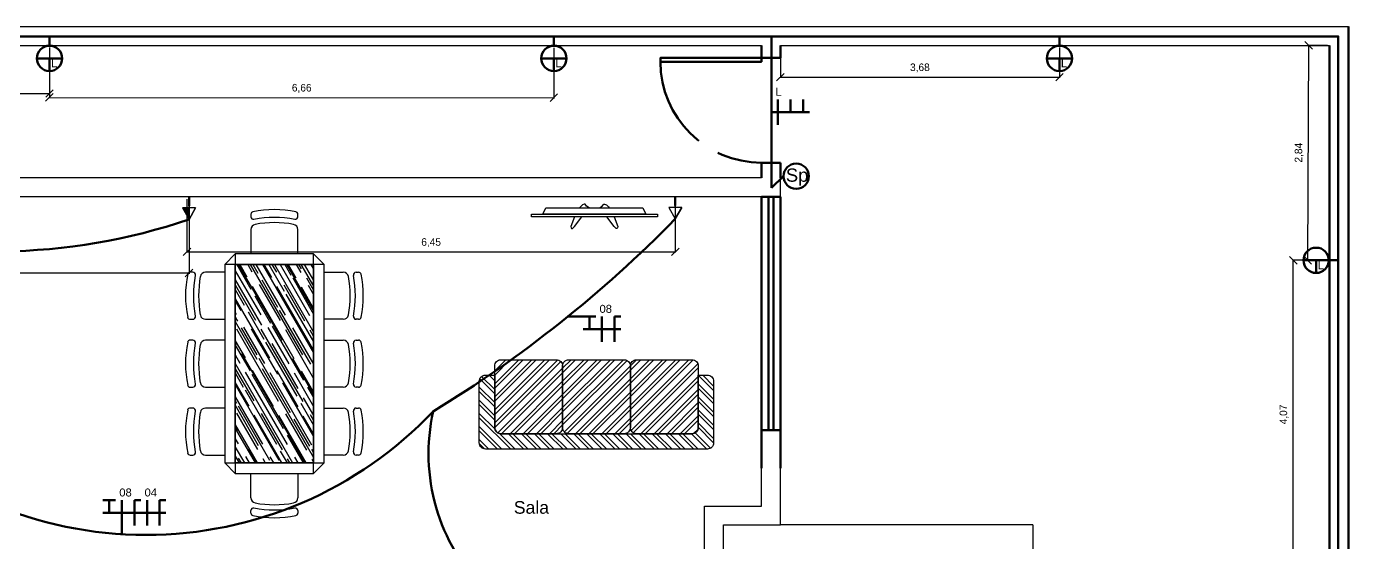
# Model space of a CAD drawing. Header units: millimetres. Extents: x 396 to 499, y 2220 to 2260.
# Drawn here: x 481.5 to 498.95, y 2253.13 to 2259.95 of the extents above; entities that cross this region are included whole.
import ezdxf

# ---------------------------------------------------------------- set-up
doc = ezdxf.new("R2010")
doc.units = ezdxf.units.MM
doc.linetypes.add('ACAD_ISO02W100', pattern=[15, 12, -3])
for name, color, linetype in [('Cotas_', 3, 'Continuous'), ('Elétrica', 1, 'Continuous'), ('Fiação', 6, 'Continuous'), ('Janelas', 5, 'Continuous'), ('LEGENDAS', 7, 'Continuous'), ('MOBILIA', 254, 'Continuous'), ('Paredes', 2, 'Continuous'), ('Portas', 4, 'Continuous'), ('Telhado', 7, 'Continuous'), ('Texto', 3, 'Continuous')]:
    doc.layers.add(name, color=color, linetype=linetype)
doc.styles.add('Annotative', font='txt')
doc.styles.get("Standard").update_dxf_attribs({"font": 'arial.ttf'})
doc.dimstyles.new('Cópia de Cotas internas', dxfattribs={"dimtxt": 0.1, "dimasz": 0.1, "dimexe": 0.01, "dimexo": 0.03, "dimgap": 0.0625, "dimtad": 1, "dimzin": 1, "dimtxsty": 'Annotative', "dimblk": 'OBLIQUE', "dimcen": 2.5, "dimadec": 0, "dimazin": 0, "dimtfac": 1, "dimtmove": 0, "dimatfit": 3, "dimfxl": 1, "dimarcsym": 0})

# ---------------------------------------------------------------- blocks, each defined once
blk = doc.blocks.new('*X2')
at = {"color": 0}
for p, q in [((60, -103.9), (144.7, -55)), ((60, -92.4), (124.7, -55)), ((60, -80.8), (104.7, -55)), ((60, -57.7), (64.7, -55)), ((60, -67.1), (80.9, -55)), ((60, -63.9), (75.3, -55)), ((60, -56.1), (61.9, -55)), ((60, -87.1), (109, -58.8)), ((72.7, -61.9), (84.7, -55)), ((73, -74.9), (107.5, -55)), ((79.8, -60.2), (88.7, -55)), ((81.1, -90.4), (142.3, -55)), ((81.4, -67), (102.1, -55)), ((88.4, -81.4), (134.1, -55)), ((103.7, -88), (155.6, -58)), ((120.8, -75.2), (155.4, -55.2)), ((122.4, -82), (169.1, -55)), ((122.7, -58.6), (128.9, -55)), ((149.7, -75.2), (184.7, -55)), ((159.5, -104.2), (244.7, -55)), ((162.1, -66.8), (182.5, -55)), ((163.4, -97), (232.7, -57)), ((163.7, -55.6), (164.7, -55)), ((163.7, -73.6), (195.9, -55)), ((173.5, -84.6), (224.7, -55)), ((177.4, -60.7), (187.3, -55)), ((187.6, -64.9), (204.7, -55)), ((192.7, -67.2), (213.9, -55)), ((203.1, -81.8), (237.8, -61.8)), ((203.5, -58.4), (209.3, -55)), ((204.7, -88.6), (250, -62.5)), ((205.1, -65.2), (222.7, -55)), ((208.1, -73.8), (234, -58.8)), ((236.9, -57.1), (240.5, -55)), ((246.4, -56.8), (249.5, -55)), ((60, -115.5), (146.4, -65.6)), ((60, -69.3), (64.1, -66.9)), ((60, -71.6), (67.7, -67.2)), ((60, -79.3), (72.7, -72)), ((79.4, -83.6), (114.1, -63.6)), ((80.7, -113.8), (150, -73.8)), ((119, -94.5), (170.9, -64.5)), ((122, -105.4), (191.3, -65.4)), ((134.3, -101), (186.2, -71)), ((135.6, -94.9), (178.9, -69.9)), ((145.4, -123.9), (250, -63.5)), ((154.8, -130), (250, -75.1)), ((161.8, -90.2), (196.4, -70.2)), ((223.4, -80.3), (249.3, -65.3)), ((244.5, -73.4), (250, -70.2)), ((60, -82.4), (70.2, -76.6)), ((60, -110.3), (108.6, -82.2)), ((60, -97.8), (85.5, -83.1)), ((60, -127), (132.4, -85.2)), ((79.1, -107), (113.7, -87)), ((120.4, -98.6), (155.1, -78.6)), ((149.6, -107.5), (201.6, -77.5)), ((163, -120.4), (232.3, -80.4)), ((164.9, -114), (216.9, -84)), ((174.8, -130), (247.2, -88.2)), ((202.8, -105.2), (237.4, -85.2)), ((204.4, -112), (250, -85.7)), ((238.7, -86.8), (250, -80.3)), ((246.1, -80.2), (250, -77.9)), ((60, -94.8), (67.3, -90.6)), ((60, -102.5), (72.4, -95.4)), ((74.8, -104.6), (100.8, -89.6)), ((90.1, -111.1), (116.1, -96.1)), ((92.8, -130), (149.6, -97.2)), ((121.6, -114.6), (164.9, -89.6)), ((121.7, -128.8), (191, -88.8)), ((161.4, -113.6), (196.1, -93.6)), ((180.2, -120.5), (232.2, -90.5)), ((195.5, -127.1), (247.5, -97.1)), ((244.1, -96.8), (250, -93.4)), ((245.7, -103.6), (250, -101.2)), ((60, -113.2), (68.3, -108.4)), ((66, -130), (108.3, -105.6)), ((74.8, -130), (118.3, -104.9)), ((79.4, -130), (113.4, -110.4)), ((105.4, -117.6), (131.4, -102.6)), ((114.8, -130), (150.8, -109.2)), ((120.1, -122), (154.7, -102)), ((120.8, -124.2), (146.7, -109.2)), ((159.8, -130), (190.6, -112.2)), ((186.6, -130), (232, -103.8)), ((194.8, -130), (233.2, -107.9)), ((202.4, -128.6), (237.1, -108.6)), ((213.4, -130), (250, -108.9)), ((217, -130), (250, -111)), ((236.4, -117.5), (250, -109.7)), ((60, -118), (67, -114)), ((60, -128.5), (83.6, -114.9)), ((60, -125.7), (72, -118.8)), ((84, -130), (99, -121.4)), ((94.8, -130), (104.2, -124.6)), ((133, -130), (149.3, -120.6)), ((137.2, -130), (162, -115.7)), ((146.4, -130), (154.4, -125.4)), ((163.8, -130), (177.4, -122.2)), ((173.2, -130), (195.7, -117)), ((234.8, -130), (250, -121.2)), ((243.6, -130), (250, -126.3)), ((243.8, -120.2), (250, -116.6)), ((245.4, -127), (250, -124.4)), ((106.2, -130), (108, -129)), ((110.6, -130), (114.3, -127.9)), ((134.8, -130), (136.8, -128.9)), ((190.4, -130), (192.7, -128.7)), ((214.8, -130), (219.1, -127.5)), ((226.8, -130), (231.6, -127.2))]:
    blk.add_line(p, q, dxfattribs=at)
blk = doc.blocks.new('A$C4ef931ff')
at = {"layer": 'MOBILIA'}
for p, q in [((-2, 161), (-2, 163.4)), ((43, 163.4), (43, 161)), ((63, 161), (63, 163.4)), ((108, 163.4), (108, 161)), ((128, 161), (128, 163.4)), ((173, 163.4), (173, 161)), ((-2, 130.4), (-2, 148.8)), ((43, 148.8), (43, 130.4)), ((63, 130.4), (63, 148.8)), ((108, 148.8), (108, 130.4)), ((128, 130.4), (128, 148.8)), ((173, 148.8), (173, 130.4)), ((-9.5, 130.4), (-9.5, 35.4)), ((180.5, 35.4), (180.5, 130.4)), ((190.5, 120.4), (-19.5, 120.4)), ((-55.1, 105.4), (-57.5, 105.4)), ((-19.5, 105.4), (-42.9, 105.4)), ((190.5, 105.4), (213.9, 105.4)), ((226.1, 105.4), (228.5, 105.4)), ((-57.5, 60.4), (-55.1, 60.4)), ((-42.9, 60.4), (-19.5, 60.4)), ((213.9, 60.4), (190.5, 60.4)), ((228.5, 60.4), (226.1, 60.4)), ((-19.5, 45.4), (190.5, 45.4)), ((-2, 35.4), (-2, 17)), ((43, 17), (43, 35.4)), ((63, 35.4), (63, 17)), ((108, 17), (108, 35.4)), ((128, 35.4), (128, 17)), ((173, 17), (173, 35.4)), ((-2, 4.9), (-2, 2.4)), ((43, 2.4), (43, 4.9)), ((63, 4.9), (63, 2.4)), ((108, 2.4), (108, 4.9)), ((128, 4.9), (128, 2.4)), ((173, 2.4), (173, 4.9))]:
    blk.add_line(p, q, dxfattribs=at)
for points in [[(-19.5, 120.4), (-19.5, 45.4), (-9.5, 35.4), (180.5, 35.4), (190.5, 45.4), (190.5, 120.4), (180.5, 130.4), (-9.5, 130.4)], [(-9.5, 120.4), (180.5, 120.4), (180.5, 45.4), (-9.5, 45.4)]]:
    blk.add_lwpolyline(points, close=True, dxfattribs=at)
for centre, radius, start, end in [((0.5, 163.4), 2.5, 101.537, 180), ((20.5, 65.4), 102.5, 78.463, 101.537), ((40.5, 163.4), 2.5, 0, 78.463), ((65.5, 163.4), 2.5, 101.537, 180), ((85.5, 65.4), 102.5, 78.463, 101.537), ((105.5, 163.4), 2.5, 0, 78.463), ((130.5, 163.4), 2.5, 101.537, 180), ((150.5, 65.4), 102.5, 78.463, 101.537), ((170.5, 163.4), 2.5, 0, 78.463), ((0.5, 161), 2.5, 180, 280.9806), ((3, 148.8), 5, 100.3399, 180), ((20.5, 57.9), 102.5, 79.0194, 100.9806), ((20.5, 52.9), 102.5, 79.6601, 100.3399), ((38, 148.8), 5, 0, 79.6601), ((40.5, 161), 2.5, 259.0194, 0), ((65.5, 161), 2.5, 180, 280.9806), ((68, 148.8), 5, 100.3399, 180), ((85.5, 57.9), 102.5, 79.0194, 100.9806), ((85.5, 52.9), 102.5, 79.6601, 100.3399), ((103, 148.8), 5, 0, 79.6601), ((105.5, 161), 2.5, 259.0194, 0), ((130.5, 161), 2.5, 180, 280.9806), ((133, 148.8), 5, 100.3399, 180), ((150.5, 57.9), 102.5, 79.0194, 100.9806), ((150.5, 52.9), 102.5, 79.6601, 100.3399), ((168, 148.8), 5, 0, 79.6601), ((170.5, 161), 2.5, 259.0194, 0), ((40.5, 82.9), 102.5, 168.463, 191.537), ((-57.5, 102.9), 2.5, 90, 168.463), ((-55.1, 102.9), 2.5, 349.0194, 90), ((48, 82.9), 102.5, 169.0194, 190.9806), ((53, 82.9), 102.5, 169.6601, 190.3399), ((-42.9, 100.4), 5, 90, 169.6601), ((213.9, 100.4), 5, 10.3399, 90), ((118, 82.9), 102.5, 349.6601, 10.3399), ((226.1, 102.9), 2.5, 90, 190.9806), ((123, 82.9), 102.5, 349.0194, 10.9806), ((228.5, 102.9), 2.5, 11.537, 90), ((130.5, 82.9), 102.5, 348.463, 11.537), ((-55.1, 62.9), 2.5, 270, 10.9806), ((-42.9, 65.4), 5, 190.3399, 270), ((213.9, 65.4), 5, 270, 349.6601), ((226.1, 62.9), 2.5, 169.0194, 270), ((-57.5, 62.9), 2.5, 191.537, 270), ((228.5, 62.9), 2.5, 270, 348.463), ((3, 17), 5, 180, 259.6601), ((38, 17), 5, 280.3399, 0), ((68, 17), 5, 180, 259.6601), ((103, 17), 5, 280.3399, 0), ((133, 17), 5, 180, 259.6601), ((168, 17), 5, 280.3399, 0), ((0.5, 4.9), 2.5, 79.0194, 180), ((0.5, 2.4), 2.5, 180, 258.463), ((20.5, 100.4), 102.5, 258.463, 281.537), ((20.5, 107.9), 102.5, 259.0194, 280.9806), ((20.5, 112.9), 102.5, 259.6601, 280.3399), ((40.5, 4.9), 2.5, 0, 100.9806), ((40.5, 2.4), 2.5, 281.537, 0), ((65.5, 4.9), 2.5, 79.0194, 180), ((65.5, 2.4), 2.5, 180, 258.463), ((85.5, 100.4), 102.5, 258.463, 281.537), ((85.5, 107.9), 102.5, 259.0194, 280.9806), ((85.5, 112.9), 102.5, 259.6601, 280.3399), ((105.5, 4.9), 2.5, 0, 100.9806), ((105.5, 2.4), 2.5, 281.537, 0), ((130.5, 4.9), 2.5, 79.0194, 180), ((130.5, 2.4), 2.5, 180, 258.463), ((150.5, 100.4), 102.5, 258.463, 281.537), ((150.5, 107.9), 102.5, 259.0194, 280.9806), ((150.5, 112.9), 102.5, 259.6601, 280.3399), ((170.5, 4.9), 2.5, 0, 100.9806), ((170.5, 2.4), 2.5, 281.537, 0)]:
    blk.add_arc(centre, radius, start, end, dxfattribs=at)
blk.add_blockref('*X2', (-69.5, 175.4), dxfattribs=at)
blk = doc.blocks.new('*X4')
at = {"color": 0}
for p, q in [((-80, -55.4), (-37.1, -12.5)), ((-80, -44.7), (-47.8, -12.5)), ((-80, -34.1), (-58.4, -12.5)), ((-80, -23.5), (-69, -12.5)), ((-80, -58.9), (-33.6, -12.5)), ((-80, -48.3), (-44.2, -12.5)), ((-80, -37.7), (-54.8, -12.5)), ((-80, -27.1), (-65.4, -12.5)), ((-80, -66), (-27.3, -13.3)), ((-79.9, -16.3), (-76.2, -12.6)), ((-79.7, -69.2), (-25.6, -15.1)), ((-25, -53.4), (15.9, -12.5)), ((-25, -42.8), (5.3, -12.5)), ((-25, -32.2), (-5.3, -12.5)), ((-25, -21.6), (-15.9, -12.5)), ((-25, -56.9), (19.4, -12.5)), ((-25, -46.3), (8.8, -12.5)), ((-25, -35.7), (-1.8, -12.5)), ((-25, -25.1), (-12.4, -12.5)), ((-25, -64), (26.3, -12.7)), ((-25, -67.5), (28.5, -14)), ((-22.3, -71.9), (30, -19.6)), ((30, -19.6), (37.1, -12.5)), ((30, -30.2), (47.7, -12.5)), ((30, -40.8), (58.3, -12.5)), ((30, -51.4), (68.9, -12.5)), ((30, -62), (79.5, -12.5)), ((30, -23.1), (40.6, -12.5)), ((30, -33.7), (51.2, -12.5)), ((30, -44.3), (61.8, -12.5)), ((30, -55), (72.5, -12.5)), ((30, -65.6), (82.4, -13.1)), ((31.5, -71.1), (85, -17.6)), ((33.8, -72.4), (85, -21.2)), ((-75.9, -72.4), (-25, -21.6)), ((-72.4, -72.5), (-25, -25.1)), ((-19.4, -72.5), (30, -23.1)), ((-12.3, -72.5), (30, -30.2)), ((40.7, -72.5), (85, -28.2)), ((44.3, -72.5), (85, -31.8)), ((-65.3, -72.5), (-25, -32.2)), ((-61.8, -72.5), (-25, -35.7)), ((-54.7, -72.5), (-25, -42.8)), ((-8.8, -72.5), (30, -33.7)), ((-1.7, -72.5), (30, -40.8)), ((51.3, -72.5), (85, -38.8)), ((54.9, -72.5), (85, -42.4)), ((-51.2, -72.5), (-25, -46.3)), ((-44.1, -72.5), (-25, -53.4)), ((1.8, -72.5), (30, -44.3)), ((8.9, -72.5), (30, -51.4)), ((62, -72.5), (85, -49.5)), ((65.5, -72.5), (85, -53)), ((-40.6, -72.5), (-25, -56.9)), ((-33.5, -72.5), (-25, -64)), ((12.5, -72.5), (30, -55)), ((19.5, -72.5), (30, -62)), ((72.6, -72.5), (85, -60.1)), ((76.1, -72.5), (85, -63.6)), ((-30, -72.5), (-25, -67.5)), ((23.1, -72.5), (30, -65.6))]:
    blk.add_line(p, q, dxfattribs=at)
blk = doc.blocks.new('*X5')
at = {"color": 0}
for p, q in [((-74.6, -12.5), (-87.1, 0)), ((-67.5, -12.5), (-80, 0)), ((-64, -12.5), (-76.5, 0)), ((-56.9, -12.5), (-69.4, 0)), ((-53.4, -12.5), (-65.9, 0)), ((-46.3, -12.5), (-58.8, 0)), ((-42.8, -12.5), (-55.3, 0)), ((-35.7, -12.5), (-48.2, 0)), ((-32.2, -12.5), (-44.7, 0)), ((-25.1, -12.5), (-37.6, 0)), ((-21.6, -12.5), (-34.1, 0)), ((-14.5, -12.5), (-27, 0)), ((-10.9, -12.5), (-23.4, 0)), ((-3.9, -12.5), (-16.4, 0)), ((-0.3, -12.5), (-12.8, 0)), ((6.7, -12.5), (-5.8, 0)), ((10.3, -12.5), (-2.2, 0)), ((17.3, -12.5), (4.8, 0)), ((20.9, -12.5), (8.4, 0)), ((27.9, -12.5), (15.4, 0)), ((31.5, -12.5), (19, 0)), ((38.6, -12.5), (26.1, 0)), ((42.1, -12.5), (29.6, 0)), ((49.2, -12.5), (36.7, 0)), ((52.7, -12.5), (40.2, 0)), ((59.8, -12.5), (47.3, 0)), ((63.3, -12.5), (50.8, 0)), ((70.4, -12.5), (57.9, 0)), ((73.9, -12.5), (61.4, 0)), ((81.1, -12.6), (68.5, 0)), ((97.5, -25.5), (72, 0)), ((97.5, -18.4), (79.1, 0)), ((97.5, -14.9), (82.6, 0)), ((97.5, -7.8), (89.7, 0)), ((-80, -17.7), (-92.5, -5.2)), ((-80, -21.2), (-92.5, -8.7)), ((-77.5, -13.2), (-90, -0.7)), ((97.4, -4.2), (93.3, -0.1)), ((-80, -28.3), (-92.5, -15.8)), ((-80, -31.8), (-92.5, -19.3)), ((97.5, -29), (84.9, -16.4)), ((-80, -38.9), (-92.5, -26.4)), ((-80, -42.4), (-92.5, -29.9)), ((97.5, -36.1), (85, -23.6)), ((97.5, -39.6), (85, -27.1)), ((-80, -49.5), (-92.5, -37)), ((-80, -53), (-92.5, -40.5)), ((97.5, -46.7), (85, -34.2)), ((97.5, -50.2), (85, -37.7)), ((-80.1, -60), (-92.5, -47.6)), ((-83.7, -60), (-92.5, -51.2)), ((97.1, -56.9), (85, -44.8)), ((95.6, -58.9), (85, -48.3)), ((89.6, -60), (85, -55.4)), ((86.1, -60), (85, -58.9))]:
    blk.add_line(p, q, dxfattribs=at)
blk = doc.blocks.new('A$C48d46b4c')
at = {"layer": 'MOBILIA'}
for points in [[(-5, 12.5), (-12.5, 12.5, -0.414214), (-17.5, 17.5), (-17.5, 67.5, -0.414214), (-12.5, 72.5), (167.5, 72.5, -0.414214), (172.5, 67.5), (172.5, 17.5, -0.414214), (167.5, 12.5), (160, 12.5), (160, 55, 0.414214), (155, 60), (0, 60, 0.414214), (-5, 55)], [(0, 60), (45, 60, -0.414214), (50, 55), (50, 5, -0.414214), (45, 0), (0, 0, -0.414214), (-5, 5), (-5, 55, -0.414214)], [(55, 60), (100, 60, -0.414214), (105, 55), (105, 5, -0.414214), (100, 0), (55, 0, -0.414214), (50, 5), (50, 55, -0.414214)], [(110, 60), (155, 60, -0.414214), (160, 55), (160, 5, -0.414214), (155, 0), (110, 0, -0.414214), (105, 5), (105, 55, -0.414214)]]:
    blk.add_lwpolyline(points, format="xyb", close=True, dxfattribs=at)
for name in ['*X5', '*X4']:
    blk.add_blockref(name, (75, 72.5), dxfattribs=at)
blk = doc.blocks.new('A$Ca68357c5')
for points in [[(0, 0), (0, 0.998), (0.021, 0.998), (0.021, 0)], [(-0.05, 0.114), (-0.05, 0.883), (0, 0.908), (0, 0.09)]]:
    blk.add_lwpolyline(points, close=True)
for points in [[(0.021, 0.656), (0.021, 0.656), (0.098, 0.684), (0.107, 0.683), (0.113, 0.68), (0.113, 0.672), (0.097, 0.657), (0.021, 0.598)], [(-0.05, 0.541), (-0.065, 0.561), (-0.079, 0.573), (-0.081, 0.579), (-0.076, 0.594), (-0.059, 0.61), (-0.05, 0.617)], [(-0.05, 0.457), (-0.065, 0.438), (-0.079, 0.426), (-0.081, 0.419), (-0.076, 0.405), (-0.059, 0.389), (-0.05, 0.381)], [(0.021, 0.342), (0.021, 0.342), (0.098, 0.314), (0.107, 0.315), (0.113, 0.319), (0.113, 0.327), (0.097, 0.342), (0.021, 0.401)]]:
    blk.add_lwpolyline(points)
blk = doc.blocks.new('A$C8be09573')
at = {"layer": 'LEGENDAS', "color": 1}
for p, q in [((0, 0.108), (-0.052, 0.017)), ((-0.052, 0.017), (0, 0.108)), ((0, 0.108), (-0.052, 0.017)), ((0.052, 0.017), (0, 0.108)), ((-0.052, 0.017), (0.052, 0.017)), ((0, 0.017), (0, 0))]:
    blk.add_line(p, q, dxfattribs=at)
blk = doc.blocks.new('A$Cccb36292')
at = {"layer": 'LEGENDAS', "color": 1}
for p, q in [((0, 0.108), (-0.052, 0.017)), ((0, 0.108), (-0.052, 0.017)), ((-0.052, 0.017), (0, 0.108)), ((0.052, 0.017), (0, 0.108)), ((0, 0.017), (0, 0.108)), ((-0.052, 0.017), (0.052, 0.017)), ((0, 0.017), (0, 0))]:
    blk.add_line(p, q, dxfattribs=at)
blk.add_solid([(0, 0.017), (0.052, 0.017), (0, 0.108)], dxfattribs=at)
blk = doc.blocks.new('_Oblique')
at = {"color": 0, "linetype": 'ByBlock', "lineweight": -2}
blk.add_line((-0.5, -0.5), (0.5, 0.5), dxfattribs=at)
blk = doc.blocks.new('*D98')
at = {"layer": 'Cotas_', "color": 0, "lineweight": -2, "ltscale": 0.1, "transparency": 16777216}
for p, q in [((478.745, 2257.667), (478.745, 2256.681)), ((483.647, 2257.667), (483.647, 2256.681)), ((478.745, 2256.691), (483.647, 2256.691))]:
    blk.add_line(p, q, dxfattribs=at)
at = {"layer": 'Defpoints', "color": 0, "lineweight": 100, "ltscale": 0.1, "transparency": 16777216}
for p in [(478.745, 2257.697), (483.647, 2257.697), (483.647, 2256.691)]:
    blk.add_point(p, dxfattribs=at)
at = {"layer": 'Cotas_', "color": 0, "lineweight": -2, "ltscale": 0.1, "transparency": 16777216, "xscale": 0.1, "yscale": 0.1, "zscale": 0.1, "rotation": 180}
blk.add_blockref('_Oblique', (478.745, 2256.691), dxfattribs=at)
at = {"layer": 'Cotas_', "color": 0, "lineweight": -2, "ltscale": 0.1, "transparency": 16777216, "xscale": 0.1, "yscale": 0.1, "zscale": 0.1}
blk.add_blockref('_Oblique', (483.647, 2256.691), dxfattribs=at)
at = {"layer": 'Cotas_', "color": 0, "lineweight": 100, "ltscale": 0.1, "transparency": 16777216, "insert": (481.196, 2256.812), "char_height": 0.1, "attachment_point": 5, "style": 'Annotative'}
blk.add_mtext('4,90', dxfattribs=at)
blk = doc.blocks.new('*D99')
at = {"layer": 'Cotas_', "color": 0, "lineweight": -2, "ltscale": 0.1, "transparency": 16777216}
for p, q in [((483.62, 2257.667), (483.62, 2256.96)), ((490.066, 2257.667), (490.066, 2256.96)), ((483.62, 2256.97), (490.066, 2256.97))]:
    blk.add_line(p, q, dxfattribs=at)
at = {"layer": 'Defpoints', "color": 0, "lineweight": 100, "ltscale": 0.1, "transparency": 16777216}
for p in [(483.62, 2257.697), (490.066, 2257.697), (490.066, 2256.97)]:
    blk.add_point(p, dxfattribs=at)
at = {"layer": 'Cotas_', "color": 0, "lineweight": -2, "ltscale": 0.1, "transparency": 16777216, "xscale": 0.1, "yscale": 0.1, "zscale": 0.1, "rotation": 180}
blk.add_blockref('_Oblique', (483.62, 2256.97), dxfattribs=at)
at = {"layer": 'Cotas_', "color": 0, "lineweight": -2, "ltscale": 0.1, "transparency": 16777216, "xscale": 0.1, "yscale": 0.1, "zscale": 0.1}
blk.add_blockref('_Oblique', (490.066, 2256.97), dxfattribs=at)
at = {"layer": 'Cotas_', "color": 0, "lineweight": 100, "ltscale": 0.1, "transparency": 16777216, "insert": (486.843, 2257.091), "char_height": 0.1, "attachment_point": 5, "style": 'Annotative'}
blk.add_mtext('6,45', dxfattribs=at)
blk = doc.blocks.new('*D110')
at = {"layer": 'Cotas_', "color": 0, "lineweight": -2, "ltscale": 0.1, "transparency": 16777216}
for p, q in [((475.166, 2259.662), (475.166, 2259.051)), ((481.806, 2259.662), (481.806, 2259.051)), ((475.166, 2259.061), (481.806, 2259.061))]:
    blk.add_line(p, q, dxfattribs=at)
at = {"layer": 'Defpoints', "color": 0, "lineweight": 100, "ltscale": 0.1, "transparency": 16777216}
for p in [(475.166, 2259.692), (481.806, 2259.692), (481.806, 2259.061)]:
    blk.add_point(p, dxfattribs=at)
at = {"layer": 'Cotas_', "color": 0, "lineweight": -2, "ltscale": 0.1, "transparency": 16777216, "xscale": 0.1, "yscale": 0.1, "zscale": 0.1, "rotation": 180}
blk.add_blockref('_Oblique', (475.166, 2259.061), dxfattribs=at)
at = {"layer": 'Cotas_', "color": 0, "lineweight": -2, "ltscale": 0.1, "transparency": 16777216, "xscale": 0.1, "yscale": 0.1, "zscale": 0.1}
blk.add_blockref('_Oblique', (481.806, 2259.061), dxfattribs=at)
at = {"layer": 'Cotas_', "color": 0, "lineweight": 100, "ltscale": 0.1, "transparency": 16777216, "insert": (478.486, 2259.182), "char_height": 0.1, "attachment_point": 5, "style": 'Annotative'}
blk.add_mtext('6,64', dxfattribs=at)
blk = doc.blocks.new('*D111')
at = {"layer": 'Cotas_', "color": 0, "lineweight": -2, "ltscale": 0.1, "transparency": 16777216}
for p, q in [((481.806, 2259.667), (481.805, 2259)), ((488.464, 2259.662), (488.463, 2258.995)), ((481.805, 2259.01), (488.463, 2259.005))]:
    blk.add_line(p, q, dxfattribs=at)
at = {"layer": 'Defpoints', "color": 0, "lineweight": 100, "ltscale": 0.1, "transparency": 16777216}
for p in [(481.806, 2259.697), (488.464, 2259.692), (488.463, 2259.005)]:
    blk.add_point(p, dxfattribs=at)
at = {"layer": 'Cotas_', "color": 0, "lineweight": -2, "ltscale": 0.1, "transparency": 16777216, "xscale": 0.1, "yscale": 0.1, "zscale": 0.1}
for p, rotation in [((481.805, 2259.01), 179.9569265187197), ((488.463, 2259.005), 359.9569265187197)]:
    blk.add_blockref('_Oblique', p, dxfattribs=dict(at, rotation=rotation))
at = {"layer": 'Cotas_', "color": 0, "lineweight": 100, "ltscale": 0.1, "transparency": 16777216, "insert": (485.135, 2259.128), "char_height": 0.1, "attachment_point": 5, "rotation": 359.9569, "style": 'Annotative'}
blk.add_mtext('6,66', dxfattribs=at)
blk = doc.blocks.new('*D112')
at = {"layer": 'Cotas_', "color": 0, "lineweight": -2, "ltscale": 0.1, "transparency": 16777216}
for p, q in [((491.453, 2259.667), (491.453, 2259.267)), ((495.137, 2259.667), (495.137, 2259.267)), ((491.453, 2259.277), (495.137, 2259.277))]:
    blk.add_line(p, q, dxfattribs=at)
at = {"layer": 'Defpoints', "color": 0, "lineweight": 100, "ltscale": 0.1, "transparency": 16777216}
for p in [(491.453, 2259.697), (495.137, 2259.697), (495.137, 2259.277)]:
    blk.add_point(p, dxfattribs=at)
at = {"layer": 'Cotas_', "color": 0, "lineweight": -2, "ltscale": 0.1, "transparency": 16777216, "xscale": 0.1, "yscale": 0.1, "zscale": 0.1, "rotation": 180}
blk.add_blockref('_Oblique', (491.453, 2259.277), dxfattribs=at)
at = {"layer": 'Cotas_', "color": 0, "lineweight": -2, "ltscale": 0.1, "transparency": 16777216, "xscale": 0.1, "yscale": 0.1, "zscale": 0.1}
blk.add_blockref('_Oblique', (495.137, 2259.277), dxfattribs=at)
at = {"layer": 'Cotas_', "color": 0, "lineweight": 100, "ltscale": 0.1, "transparency": 16777216, "insert": (493.295, 2259.398), "char_height": 0.1, "attachment_point": 5, "style": 'Annotative'}
blk.add_mtext('3,68', dxfattribs=at)
blk = doc.blocks.new('*D113')
at = {"layer": 'Cotas_', "color": 0, "lineweight": -2, "ltscale": 0.1, "transparency": 16777216}
for p, q in [((498.416, 2256.859), (498.427, 2259.698)), ((498.673, 2259.697), (498.417, 2259.698)), ((498.662, 2256.858), (498.406, 2256.859))]:
    blk.add_line(p, q, dxfattribs=at)
at = {"layer": 'Defpoints', "color": 0, "lineweight": 100, "ltscale": 0.1, "transparency": 16777216}
for p in [(498.427, 2259.698), (498.703, 2259.697), (498.692, 2256.858)]:
    blk.add_point(p, dxfattribs=at)
at = {"layer": 'Cotas_', "color": 0, "lineweight": -2, "ltscale": 0.1, "transparency": 16777216, "xscale": 0.1, "yscale": 0.1, "zscale": 0.1}
for p, rotation in [((498.427, 2259.698), 89.77562625940922), ((498.416, 2256.859), 269.7756262594093)]:
    blk.add_blockref('_Oblique', p, dxfattribs=dict(at, rotation=rotation))
at = {"layer": 'Cotas_', "color": 0, "lineweight": 100, "ltscale": 0.1, "transparency": 16777216, "insert": (498.301, 2258.279), "char_height": 0.1, "attachment_point": 5, "rotation": 89.7756, "style": 'Annotative'}
blk.add_mtext('2,84', dxfattribs=at)
blk = doc.blocks.new('*D114')
at = {"layer": 'Cotas_', "color": 0, "lineweight": -2, "ltscale": 0.1, "transparency": 16777216}
for p, q in [((498.662, 2256.858), (498.213, 2256.858)), ((498.223, 2252.787), (498.223, 2256.858)), ((498.662, 2252.787), (498.213, 2252.787))]:
    blk.add_line(p, q, dxfattribs=at)
at = {"layer": 'Defpoints', "color": 0, "lineweight": 100, "ltscale": 0.1, "transparency": 16777216}
for p in [(498.223, 2256.858), (498.692, 2256.858), (498.692, 2252.787)]:
    blk.add_point(p, dxfattribs=at)
at = {"layer": 'Cotas_', "color": 0, "lineweight": -2, "ltscale": 0.1, "transparency": 16777216, "xscale": 0.1, "yscale": 0.1, "zscale": 0.1}
for p, rotation in [((498.223, 2256.858), 90), ((498.223, 2252.787), 270)]:
    blk.add_blockref('_Oblique', p, dxfattribs=dict(at, rotation=rotation))
at = {"layer": 'Cotas_', "color": 0, "lineweight": 100, "ltscale": 0.1, "transparency": 16777216, "insert": (498.102, 2254.822), "char_height": 0.1, "attachment_point": 5, "rotation": 90, "style": 'Annotative'}
blk.add_mtext('4,07', dxfattribs=at)

msp = doc.modelspace()

# ---------------------------------------------------------------- linework, layer by layer
at = {"layer": 'Elétrica', "lineweight": 100, "ltscale": 0.1}
for p, q in [((481.806, 2259.692), (481.806, 2259.814)), ((488.464, 2259.692), (488.464, 2259.814)), ((495.137, 2259.692), (495.137, 2259.814)), ((481.973, 2259.525), (481.639, 2259.525)), ((481.639, 2259.525), (481.806, 2259.525)), ((481.806, 2259.525), (481.806, 2259.358)), ((488.631, 2259.525), (488.297, 2259.525)), ((488.297, 2259.525), (488.464, 2259.525)), ((488.464, 2259.525), (488.464, 2259.358)), ((495.303, 2259.525), (494.97, 2259.525)), ((494.97, 2259.525), (495.137, 2259.525)), ((495.137, 2259.525), (495.137, 2259.358)), ((483.647, 2257.578), (483.647, 2257.697)), ((490.066, 2257.584), (490.066, 2257.697)), ((498.692, 2256.858), (498.359, 2256.858)), ((498.359, 2256.858), (498.525, 2256.858)), ((498.525, 2256.858), (498.525, 2256.691)), ((498.692, 2256.858), (498.817, 2256.858))]:
    msp.add_line(p, q, dxfattribs=at)
at = {"layer": 'Elétrica', "lineweight": 100, "ltscale": 0.05}
msp.add_line((491.336, 2257.817), (491.495, 2257.969), dxfattribs=at)
at = {"layer": 'Elétrica', "lineweight": 100, "ltscale": 0.1}
for points in [[(457.664, 2259.814), (491.336, 2259.814), (491.336, 2257.817)], [(491.336, 2259.814), (498.817, 2259.814), (498.817, 2251.207)]]:
    msp.add_lwpolyline(points, dxfattribs=at)
for centre in [(481.806, 2259.525), (488.464, 2259.525), (495.137, 2259.525), (491.662, 2257.969), (498.525, 2256.858)]:
    msp.add_circle(centre, 0.167, dxfattribs=at)
for centre, radius, start, end in [((481.096, 2264.875), 7.9, 252.3569, 288.8376), ((478.308, 2268.914), 16.454, 301.3549, 315.6112), ((483.078, 2258.451), 5.22, 223.4162, 316.5838), ((483.546, 2255.692), 4.34, 191.0124, 251.717), ((489.382, 2254.308), 2.573, 167.5219, 281.7393)]:
    msp.add_arc(centre, radius, start, end, dxfattribs=at)
at = {"layer": 'Fiação', "lineweight": 100, "ltscale": 0.1}
for p, q in [((491.419, 2258.816), (491.419, 2258.982)), ((491.586, 2258.816), (491.586, 2258.982)), ((491.753, 2258.816), (491.753, 2258.982)), ((491.336, 2258.816), (491.503, 2258.816)), ((491.419, 2258.649), (491.419, 2258.816)), ((491.503, 2258.816), (491.669, 2258.816)), ((491.669, 2258.816), (491.836, 2258.816)), ((488.848, 2256.115), (488.649, 2256.115)), ((488.932, 2256.115), (488.848, 2256.115)), ((488.932, 2255.949), (488.932, 2256.115)), ((488.932, 2256.115), (489.015, 2256.115)), ((489.098, 2255.949), (489.098, 2256.115)), ((489.265, 2255.949), (489.265, 2256.115)), ((489.265, 2256.115), (489.348, 2256.115)), ((488.848, 2255.949), (489.015, 2255.949)), ((489.015, 2255.949), (489.182, 2255.949)), ((489.098, 2255.782), (489.098, 2255.949)), ((489.182, 2255.949), (489.348, 2255.949)), ((489.265, 2255.782), (489.265, 2255.949)), ((482.593, 2253.691), (482.509, 2253.691)), ((482.593, 2253.524), (482.593, 2253.691)), ((482.593, 2253.691), (482.676, 2253.691)), ((482.759, 2253.524), (482.759, 2253.691)), ((482.926, 2253.524), (482.926, 2253.691)), ((482.926, 2253.691), (483.009, 2253.691)), ((483.093, 2253.524), (483.093, 2253.691)), ((483.259, 2253.524), (483.259, 2253.691)), ((483.259, 2253.691), (483.343, 2253.691)), ((482.509, 2253.524), (482.676, 2253.524)), ((482.676, 2253.524), (482.843, 2253.524)), ((482.759, 2253.357), (482.759, 2253.524)), ((482.843, 2253.524), (483.009, 2253.524)), ((482.926, 2253.357), (482.926, 2253.524)), ((483.009, 2253.524), (483.176, 2253.524)), ((483.093, 2253.357), (483.093, 2253.524)), ((483.176, 2253.524), (483.343, 2253.524)), ((483.259, 2253.357), (483.259, 2253.524)), ((482.759, 2253.357), (482.759, 2253.241))]:
    msp.add_line(p, q, dxfattribs=at)
at = {"layer": 'Janelas', "lineweight": 100, "ltscale": 0.1}
for p, q in [((491.203, 2254.613), (491.203, 2257.697)), ((491.203, 2257.697), (491.453, 2257.697)), ((491.295, 2254.613), (491.295, 2257.697)), ((491.361, 2254.613), (491.361, 2257.697)), ((491.453, 2257.697), (491.453, 2254.613)), ((491.453, 2254.613), (491.203, 2254.613)), ((491.453, 2254.613), (491.328, 2254.613))]:
    msp.add_line(p, q, dxfattribs=at)
at = {"layer": 'Paredes'}
for p, q in [((457.536, 2259.947), (498.953, 2259.947)), ((457.786, 2259.697), (491.203, 2259.697)), ((491.453, 2259.697), (498.703, 2259.697))]:
    msp.add_line(p, q, dxfattribs=at)
at = {"layer": 'Paredes', "lineweight": 100, "ltscale": 0.1}
for points in [[(498.953, 2259.947), (498.953, 2251.03)], [(491.453, 2259.697), (491.453, 2259.53), (491.203, 2259.53), (491.203, 2259.697)], [(498.703, 2259.697), (498.703, 2252.16)], [(491.203, 2258.147), (491.203, 2257.947)], [(491.203, 2258.147), (491.453, 2258.147)], [(491.453, 2257.947), (491.453, 2258.147)], [(491.203, 2254.113), (491.203, 2254.613)], [(491.453, 2254.613), (491.453, 2254.113)]]:
    msp.add_lwpolyline(points, dxfattribs=at)
at = {"layer": 'Paredes'}
for points in [[(491.203, 2257.947), (475.786, 2257.947), (475.786, 2257.697)], [(491.453, 2257.697), (491.453, 2257.947)], [(491.453, 2257.697), (475.786, 2257.697)], [(490.453, 2253.03), (490.453, 2253.613), (491.203, 2253.613), (491.203, 2254.113)], [(490.703, 2253.03), (490.703, 2253.363), (491.453, 2253.363), (491.453, 2254.113)]]:
    msp.add_lwpolyline(points, dxfattribs=at)
at = {"layer": 'Portas', "lineweight": 100, "ltscale": 0.1}
msp.add_lwpolyline([(491.203, 2259.53), (489.87, 2259.53), (489.87, 2259.48), (491.203, 2259.48)], close=True, dxfattribs=at)
at = {"layer": 'Portas', "linetype": 'ACAD_ISO02W100', "lineweight": 100, "ltscale": 0.1}
msp.add_arc((491.203, 2259.48), 1.333, 180, 270, dxfattribs=at)
at = {"layer": 'Telhado'}
msp.add_line((494.786, 2253.363), (494.786, 2240.197), dxfattribs=at)
msp.add_lwpolyline([(494.786, 2253.363), (491.453, 2253.363)], dxfattribs=at)

# ---------------------------------------------------------------- block references
at = {"lineweight": 100, "ltscale": 0.1}
for name, p, xscale, yscale, zscale, rotation in [('A$C4ef931ff', (483.63, 2256.673), 0.01379860671616903, 0.01379860671616903, 0.01379860671616903, 270), ('A$C48d46b4c', (490.287, 2255.545), 0.01627973991078517, 0.01627973991078517, 0.01627973991078517, 180)]:
    msp.add_blockref(name, p, dxfattribs=dict(at, xscale=xscale, yscale=yscale, zscale=zscale, rotation=rotation))
at = {"layer": 'Fiação', "lineweight": 100, "ltscale": 0.1, "xscale": 1.666666666666667, "yscale": 1.666666666666667, "zscale": 1.666666666666667, "rotation": 180}
for name, p in [('A$C8be09573', (490.066, 2257.584)), ('A$Cccb36292', (483.647, 2257.578))]:
    msp.add_blockref(name, p, dxfattribs=at)
at = {"layer": 'MOBILIA', "lineweight": 100, "ltscale": 0.1, "xscale": 1.666666666666667, "yscale": 1.666666666666667, "zscale": 1.666666666666667, "rotation": 270}
msp.add_blockref('A$Ca68357c5', (488.166, 2257.466), dxfattribs=at)

# ---------------------------------------------------------------- texts
at = {"layer": 'Elétrica', "lineweight": 100, "ltscale": 0.1, "insert": (491.525, 2258.07), "char_height": 0.1745, "attachment_point": 1}
msp.add_mtext_dynamic_manual_height_columns('Sp', width=0.23968, gutter_width=0.872, heights=[0], dxfattribs=at)
at = {"layer": 'Fiação', "lineweight": 100, "ltscale": 0.1, "attachment_point": 1}
for s, insert, char_height in [('L', (481.825, 2259.513), 0.106), ('L', (488.483, 2259.513), 0.106), ('L', (495.156, 2259.513), 0.106), ('L', (491.387, 2259.137), 0.106), ('L', (498.545, 2256.846), 0.106), ('08', (489.066, 2256.27), 0.1056), ('08', (482.727, 2253.845), 0.1056), ('04', (483.06, 2253.845), 0.1056)]:
    msp.add_mtext_dynamic_manual_height_columns(s, width=0.00924, gutter_width=0.528, heights=[0], dxfattribs=dict(at, insert=insert, char_height=char_height))
at = {"layer": 'Texto', "lineweight": 100, "ltscale": 0.05, "insert": (487.934, 2253.678), "char_height": 0.1667, "attachment_point": 1}
msp.add_mtext_dynamic_manual_height_columns('Sala ', width=1.62896, gutter_width=20.833, heights=[0], dxfattribs=at)

# ---------------------------------------------------------------- dimensions: what is measured, and where the dimension line sits
at = {"layer": 'Cotas_', "lineweight": 100, "ltscale": 0.1}
for base, p1, p2, picture, middle in [((481.806, 2259.061), (475.166, 2259.692), (481.806, 2259.692), '*D110', (478.486, 2259.182)), ((495.137, 2259.277), (491.453, 2259.697), (495.137, 2259.697), '*D112', (493.295, 2259.398)), ((483.647, 2256.691), (478.745, 2257.697), (483.647, 2257.697), '*D98', (481.196, 2256.812)), ((490.066, 2256.97), (483.62, 2257.697), (490.066, 2257.697), '*D99', (486.843, 2257.091))]:
    dim = msp.add_linear_dim(base=base, p1=p1, p2=p2, dimstyle='Cópia de Cotas internas', dxfattribs=at)
    dim.commit()
    dim.dimension.update_dxf_attribs({"geometry": picture, "text_midpoint": middle})
for p1, p2, distance, picture, middle in [((481.806, 2259.697), (488.464, 2259.692), -0.687, '*D111', (485.135, 2259.128)), ((498.692, 2256.858), (498.703, 2259.697), 0.276, '*D113', (498.301, 2258.279))]:
    dim = msp.add_aligned_dim(p1=p1, p2=p2, distance=distance, dimstyle='Cópia de Cotas internas', dxfattribs=at)
    dim.commit()
    dim.dimension.update_dxf_attribs({"geometry": picture, "text_midpoint": middle})
dim = msp.add_linear_dim(base=(498.223, 2256.858), p1=(498.692, 2252.787), p2=(498.692, 2256.858), angle=90, dimstyle='Cópia de Cotas internas', dxfattribs=at)
dim.commit()
dim.dimension.update_dxf_attribs({"geometry": '*D114', "text_midpoint": (498.102, 2254.822)})

doc.saveas('drawing.dxf')
